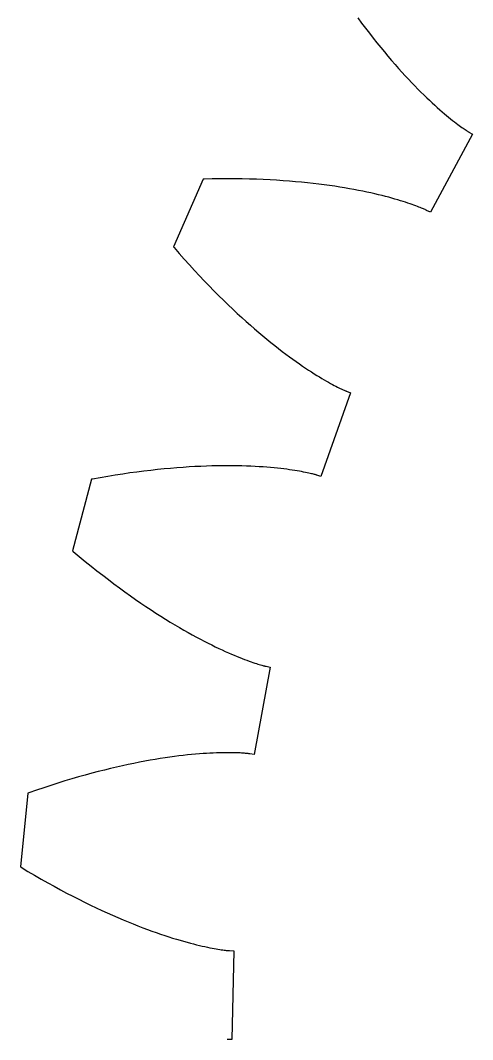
# Model space of a CAD drawing. Header units: metres. Extents: x -42 to 42, y -42 to 42.
# Drawn here: x -41.85 to -32.54, y 0 to 20.97 of the extents above; entities that cross this region are included whole.
import ezdxf

# ---------------------------------------------------------------- set-up
doc = ezdxf.new("R2010")
doc.units = ezdxf.units.M
doc.layers.add('1', color=7, linetype='Continuous')

msp = doc.modelspace()

# ---------------------------------------------------------------- linework, layer by layer
at = {"layer": '1'}
for p, q in [((-34.907887, 21.027853), (-34.827091, 20.918495)), ((-34.827091, 20.918495), (-34.747066, 20.812132)), ((-34.747066, 20.812132), (-34.667854, 20.708744)), ((-34.667854, 20.708744), (-34.589508, 20.608311)), ((-34.589508, 20.608311), (-34.51207, 20.510805)), ((-34.51207, 20.510805), (-34.435577, 20.416204)), ((-34.435577, 20.416204), (-34.360088, 20.324486)), ((-34.360088, 20.324486), (-34.285633, 20.235622)), ((-34.285633, 20.235622), (-34.212269, 20.149591)), ((-34.212269, 20.149591), (-34.14003, 20.066364)), ((-34.14003, 20.066364), (-34.068962, 19.985916)), ((-34.068962, 19.985916), (-33.999107, 19.90822)), ((-33.999107, 19.90822), (-33.930511, 19.833248)), ((-33.930511, 19.833248), (-33.863216, 19.760975)), ((-33.863216, 19.760975), (-33.79726, 19.691366)), ((-33.79726, 19.691366), (-33.732689, 19.624397)), ((-33.732689, 19.624397), (-33.669537, 19.56004)), ((-33.669537, 19.56004), (-33.607849, 19.498257)), ((-33.607849, 19.498257), (-33.547665, 19.439026)), ((-33.547665, 19.439026), (-33.489021, 19.382311)), ((-33.489021, 19.382311), (-33.431969, 19.328083)), ((-33.431969, 19.328083), (-33.376526, 19.276308)), ((-33.376526, 19.276308), (-33.322746, 19.226954)), ((-33.322746, 19.226954), (-33.270668, 19.179989)), ((-33.270668, 19.179989), (-33.220322, 19.135378)), ((-33.220322, 19.135378), (-33.171745, 19.093086)), ((-33.171745, 19.093086), (-33.124981, 19.053082)), ((-33.124981, 19.053082), (-33.080055, 19.015329)), ((-33.080055, 19.015329), (-33.037014, 18.979792)), ((-33.037014, 18.979792), (-32.995888, 18.946434)), ((-32.995888, 18.946434), (-32.956707, 18.91522)), ((-32.956707, 18.91522), (-32.91951, 18.886114)), ((-32.91951, 18.886114), (-32.884331, 18.859076)), ((-32.884331, 18.859076), (-32.851204, 18.834072)), ((-32.851204, 18.834072), (-32.820156, 18.811062)), ((-32.820156, 18.811062), (-32.791225, 18.790007)), ((-32.791225, 18.790007), (-32.764442, 18.77087)), ((-32.764442, 18.77087), (-32.739838, 18.753613)), ((-32.739838, 18.753613), (-32.717434, 18.73819)), ((-32.717434, 18.73819), (-32.697277, 18.724569)), ((-32.697277, 18.724569), (-32.679386, 18.712704)), ((-32.679386, 18.712704), (-32.663792, 18.702559)), ((-32.663792, 18.702559), (-32.650517, 18.694088)), ((-32.650517, 18.694088), (-32.639599, 18.687252)), ((-32.639599, 18.687252), (-32.631062, 18.682009)), ((-32.631062, 18.682009), (-32.624935, 18.678318)), ((-32.624935, 18.678318), (-32.619999, 18.675415)), ((-32.619999, 18.675415), (-32.543884, 18.63184)), ((-32.543884, 18.63184), (-33.412746, 17.024643)), ((-38.085468, 17.705845), (-38.701714, 16.314939)), ((-38.064251, 17.706493), (-38.085468, 17.705845)), ((-37.902561, 17.710024), (-38.064251, 17.706493)), ((-37.743706, 17.712105), (-37.902561, 17.710024)), ((-37.587704, 17.712788), (-37.743706, 17.712105)), ((-37.434566, 17.712122), (-37.587704, 17.712788)), ((-37.284298, 17.710157), (-37.434566, 17.712122)), ((-37.136917, 17.706942), (-37.284298, 17.710157)), ((-36.992428, 17.70253), (-37.136917, 17.706942)), ((-36.850849, 17.69697), (-36.992428, 17.70253)), ((-36.712177, 17.690311), (-36.850849, 17.69697)), ((-36.576431, 17.682606), (-36.712177, 17.690311)), ((-36.443611, 17.673901), (-36.576431, 17.682606)), ((-36.313725, 17.664251), (-36.443611, 17.673901)), ((-36.186783, 17.653706), (-36.313725, 17.664251)), ((-36.06279, 17.642315), (-36.186783, 17.653706)), ((-35.941746, 17.630127), (-36.06279, 17.642315)), ((-35.823662, 17.617197), (-35.941746, 17.630127)), ((-35.708534, 17.603573), (-35.823662, 17.617197)), ((-35.596371, 17.589306), (-35.708534, 17.603573)), ((-35.487171, 17.574448), (-35.596371, 17.589306)), ((-35.380939, 17.559046), (-35.487171, 17.574448)), ((-35.277676, 17.543154), (-35.380939, 17.559046)), ((-35.17738, 17.526823), (-35.277676, 17.543154)), ((-35.080051, 17.510101), (-35.17738, 17.526823)), ((-34.985691, 17.49304), (-35.080051, 17.510101)), ((-34.894291, 17.475689), (-34.985691, 17.49304)), ((-34.805855, 17.458099), (-34.894291, 17.475689)), ((-34.720379, 17.440323), (-34.805855, 17.458099)), ((-34.637859, 17.422409), (-34.720379, 17.440323)), ((-34.558289, 17.404406), (-34.637859, 17.422409)), ((-34.48167, 17.386366), (-34.558289, 17.404406)), ((-34.407986, 17.368338), (-34.48167, 17.386366)), ((-34.337238, 17.350372), (-34.407986, 17.368338)), ((-34.269421, 17.33252), (-34.337238, 17.350372)), ((-34.204521, 17.314829), (-34.269421, 17.33252)), ((-34.142532, 17.297348), (-34.204521, 17.314829)), ((-34.083447, 17.280128), (-34.142532, 17.297348)), ((-34.027256, 17.26322), (-34.083447, 17.280128)), ((-33.973949, 17.246668), (-34.027256, 17.26322)), ((-33.923515, 17.230528), (-33.973949, 17.246668)), ((-33.875938, 17.214842), (-33.923515, 17.230528)), ((-33.831215, 17.199661), (-33.875938, 17.214842)), ((-33.789326, 17.185036), (-33.831215, 17.199661)), ((-33.750263, 17.171013), (-33.789326, 17.185036)), ((-33.714005, 17.157639), (-33.750263, 17.171013)), ((-33.680546, 17.144964), (-33.714005, 17.157639)), ((-33.649864, 17.133034), (-33.680546, 17.144964)), ((-33.621948, 17.121901), (-33.649864, 17.133034)), ((-33.596775, 17.111605), (-33.621948, 17.121901)), ((-33.574341, 17.102198), (-33.596775, 17.111605)), ((-33.554615, 17.093725), (-33.574341, 17.102198)), ((-33.537586, 17.086235), (-33.554615, 17.093725)), ((-33.523228, 17.079769), (-33.537586, 17.086235)), ((-33.511528, 17.074377), (-33.523228, 17.079769)), ((-33.502468, 17.070107), (-33.511528, 17.074377)), ((-33.496021, 17.066999), (-33.502468, 17.070107)), ((-33.490891, 17.064461), (-33.496021, 17.066999)), ((-33.412746, 17.024643), (-33.490891, 17.064461)), ((-38.701714, 16.314939), (-38.687939, 16.298786)), ((-38.687939, 16.298786), (-38.581928, 16.176649)), ((-38.581928, 16.176649), (-38.476746, 16.057587)), ((-38.476746, 16.057587), (-38.372444, 15.941575)), ((-38.372444, 15.941575), (-38.26907, 15.828591)), ((-38.26907, 15.828591), (-38.16666, 15.718608)), ((-38.16666, 15.718608), (-38.065262, 15.6116)), ((-38.065262, 15.6116), (-37.964924, 15.507543)), ((-37.964924, 15.507543), (-37.865688, 15.406407)), ((-37.865688, 15.406407), (-37.767593, 15.308167)), ((-37.767593, 15.308167), (-37.670689, 15.212794)), ((-37.670689, 15.212794), (-37.575008, 15.120261)), ((-37.575008, 15.120261), (-37.480598, 15.030538)), ((-37.480598, 15.030538), (-37.387505, 14.943596)), ((-37.387505, 14.943596), (-37.295765, 14.859406)), ((-37.295765, 14.859406), (-37.205418, 14.777935)), ((-37.205418, 14.777935), (-37.116508, 14.699155)), ((-37.116508, 14.699155), (-37.029072, 14.623033)), ((-37.029072, 14.623033), (-36.94315, 14.549538)), ((-36.94315, 14.549538), (-36.85878, 14.478637)), ((-36.85878, 14.478637), (-36.776005, 14.410295)), ((-36.776005, 14.410295), (-36.694855, 14.344483)), ((-36.694855, 14.344483), (-36.615376, 14.281166)), ((-36.615376, 14.281166), (-36.537605, 14.220308)), ((-36.537605, 14.220308), (-36.461571, 14.161876)), ((-36.461571, 14.161876), (-36.387318, 14.105833)), ((-36.387318, 14.105833), (-36.314877, 14.052145)), ((-36.314877, 14.052145), (-36.244282, 14.000775)), ((-36.244282, 14.000775), (-36.175575, 13.951688)), ((-36.175575, 13.951688), (-36.10878, 13.904844)), ((-36.10878, 13.904844), (-36.043945, 13.86021)), ((-36.043945, 13.86021), (-35.981087, 13.817744)), ((-35.981087, 13.817744), (-35.92025, 13.777411)), ((-35.92025, 13.777411), (-35.861465, 13.739171)), ((-35.861465, 13.739171), (-35.80476, 13.702986)), ((-35.80476, 13.702986), (-35.750168, 13.668814)), ((-35.750168, 13.668814), (-35.697716, 13.636618)), ((-35.697716, 13.636618), (-35.647442, 13.606357)), ((-35.647442, 13.606357), (-35.599369, 13.577991)), ((-35.599369, 13.577991), (-35.553528, 13.551477)), ((-35.553528, 13.551477), (-35.509949, 13.526776)), ((-35.509949, 13.526776), (-35.468658, 13.503847)), ((-35.468658, 13.503847), (-35.42968, 13.482645)), ((-35.42968, 13.482645), (-35.393051, 13.463132)), ((-35.393051, 13.463132), (-35.358788, 13.445261)), ((-35.358788, 13.445261), (-35.326916, 13.428992)), ((-35.326916, 13.428992), (-35.29747, 13.41428)), ((-35.05788, 13.311464), (-35.664619, 11.588138)), ((-35.29747, 13.41428), (-35.27047, 13.401084)), ((-35.27047, 13.401084), (-35.24593, 13.389357)), ((-35.24593, 13.389357), (-35.223888, 13.379056)), ((-35.223888, 13.379056), (-35.204361, 13.370137)), ((-35.204361, 13.370137), (-35.18737, 13.362556)), ((-35.18737, 13.362556), (-35.172935, 13.356265)), ((-35.172935, 13.356265), (-35.161083, 13.351221)), ((-35.161083, 13.351221), (-35.151833, 13.347379)), ((-35.151833, 13.347379), (-35.145203, 13.344692)), ((-35.145203, 13.344692), (-35.139874, 13.342597)), ((-35.139874, 13.342597), (-35.05788, 13.311464)), ((-38.759735, 11.755271), (-38.892284, 11.74309)), ((-38.62994, 11.766057), (-38.759735, 11.755271)), ((-38.502914, 11.775499), (-38.62994, 11.766057)), ((-38.378666, 11.783646), (-38.502914, 11.775499)), ((-38.257202, 11.790545), (-38.378666, 11.783646)), ((-38.13855, 11.796247), (-38.257202, 11.790545)), ((-38.022709, 11.800799), (-38.13855, 11.796247)), ((-37.909695, 11.804255), (-38.022709, 11.800799)), ((-37.799519, 11.806661), (-37.909695, 11.804255)), ((-37.692181, 11.808067), (-37.799519, 11.806661)), ((-37.587704, 11.808525), (-37.692181, 11.808067)), ((-37.486088, 11.808084), (-37.587704, 11.808525)), ((-37.387341, 11.806794), (-37.486088, 11.808084)), ((-37.291473, 11.804704), (-37.387341, 11.806794)), ((-37.198486, 11.801865), (-37.291473, 11.804704)), ((-37.108387, 11.798327), (-37.198486, 11.801865)), ((-37.021183, 11.79414), (-37.108387, 11.798327)), ((-36.936878, 11.789355), (-37.021183, 11.79414)), ((-36.855469, 11.784021), (-36.936878, 11.789355)), ((-36.77697, 11.778191), (-36.855469, 11.784021)), ((-36.701374, 11.771911), (-36.77697, 11.778191)), ((-36.628685, 11.765234), (-36.701374, 11.771911)), ((-36.55891, 11.75821), (-36.628685, 11.765234)), ((-36.492043, 11.750889), (-36.55891, 11.75821)), ((-36.428085, 11.743321), (-36.492043, 11.750889)), ((-40.206375, 11.562718), (-40.365524, 11.533937)), ((-40.049805, 11.589624), (-40.206375, 11.562718)), ((-39.895828, 11.614702), (-40.049805, 11.589624)), ((-39.744469, 11.638001), (-39.895828, 11.614702)), ((-39.595745, 11.659567), (-39.744469, 11.638001)), ((-39.449677, 11.679448), (-39.595745, 11.659567)), ((-39.306278, 11.697693), (-39.449677, 11.679448)), ((-39.165569, 11.71435), (-39.306278, 11.697693)), ((-39.027565, 11.729465), (-39.165569, 11.71435)), ((-38.892284, 11.74309), (-39.027565, 11.729465)), ((-36.367031, 11.735557), (-36.428085, 11.743321)), ((-36.308887, 11.727646), (-36.367031, 11.735557)), ((-36.253647, 11.719638), (-36.308887, 11.727646)), ((-36.201309, 11.711585), (-36.253647, 11.719638)), ((-36.151867, 11.703534), (-36.201309, 11.711585)), ((-36.105316, 11.695538), (-36.151867, 11.703534)), ((-36.061657, 11.687644), (-36.105316, 11.695538)), ((-36.020878, 11.679905), (-36.061657, 11.687644)), ((-35.982979, 11.672368), (-36.020878, 11.679905)), ((-35.947945, 11.665083), (-35.982979, 11.672368)), ((-35.915775, 11.658101), (-35.947945, 11.665083)), ((-35.886463, 11.65147), (-35.915775, 11.658101)), ((-35.859989, 11.645239), (-35.886463, 11.65147)), ((-35.836357, 11.639459), (-35.859989, 11.645239)), ((-35.815548, 11.634175), (-35.836357, 11.639459)), ((-35.797558, 11.629441), (-35.815548, 11.634175)), ((-35.782364, 11.625301), (-35.797558, 11.629441)), ((-35.769966, 11.621807), (-35.782364, 11.625301)), ((-35.760349, 11.619005), (-35.769966, 11.621807)), ((-35.753498, 11.616945), (-35.760349, 11.619005)), ((-35.748032, 11.615239), (-35.753498, 11.616945)), ((-35.664619, 11.588138), (-35.748032, 11.615239)), ((-40.386379, 11.529976), (-40.777451, 10.059794)), ((-40.365524, 11.533937), (-40.386379, 11.529976)), ((-40.777451, 10.059794), (-40.761318, 10.045995)), ((-40.761318, 10.045995), (-40.637505, 9.941946)), ((-40.637505, 9.941946), (-40.514996, 9.840803)), ((-40.514996, 9.840803), (-40.393829, 9.742537)), ((-40.393829, 9.742537), (-40.274052, 9.647115)), ((-40.274052, 9.647115), (-40.155697, 9.554506)), ((-40.155697, 9.554506), (-40.038811, 9.464678)), ((-40.038811, 9.464678), (-39.923428, 9.377597)), ((-39.923428, 9.377597), (-39.809593, 9.293231)), ((-39.809593, 9.293231), (-39.697338, 9.211546)), ((-39.697338, 9.211546), (-39.586704, 9.132507)), ((-39.586704, 9.132507), (-39.47773, 9.05608)), ((-39.47773, 9.05608), (-39.370445, 8.98223)), ((-39.370445, 8.98223), (-39.264896, 8.910922)), ((-39.264896, 8.910922), (-39.161118, 8.842119)), ((-39.161118, 8.842119), (-39.059135, 8.775785)), ((-39.059135, 8.775785), (-38.959, 8.711884)), ((-38.959, 8.711884), (-38.860729, 8.650377)), ((-38.860729, 8.650377), (-38.76437, 8.591228)), ((-38.76437, 8.591228), (-38.669949, 8.534398)), ((-38.669949, 8.534398), (-38.577499, 8.479848)), ((-38.577499, 8.479848), (-38.487053, 8.42754)), ((-38.487053, 8.42754), (-38.398647, 8.377436)), ((-38.398647, 8.377436), (-38.312313, 8.329494)), ((-38.312313, 8.329494), (-38.228077, 8.283674)), ((-38.228077, 8.283674), (-38.145966, 8.239938)), ((-38.145966, 8.239938), (-38.066021, 8.198243)), ((-38.066021, 8.198243), (-37.988258, 8.158548)), ((-37.988258, 8.158548), (-37.91272, 8.120813)), ((-37.91272, 8.120813), (-37.83942, 8.084996)), ((-37.83942, 8.084996), (-37.768398, 8.051054)), ((-37.768398, 8.051054), (-37.699673, 8.018944)), ((-37.699673, 8.018944), (-37.633274, 7.988624)), ((-37.633274, 7.988624), (-37.569229, 7.960051)), ((-37.569229, 7.960051), (-37.507565, 7.933181)), ((-37.507565, 7.933181), (-37.448296, 7.907971)), ((-37.448296, 7.907971), (-37.391457, 7.884376)), ((-37.391457, 7.884376), (-37.337067, 7.862353)), ((-37.337067, 7.862353), (-37.285149, 7.841856)), ((-37.285149, 7.841856), (-37.235725, 7.82284)), ((-37.235725, 7.82284), (-37.188816, 7.805261)), ((-37.188816, 7.805261), (-37.144447, 7.789073)), ((-37.144447, 7.789073), (-37.102634, 7.77423)), ((-37.102634, 7.77423), (-37.0634, 7.760686)), ((-37.0634, 7.760686), (-37.026764, 7.748396)), ((-36.708633, 7.663319), (-37.038315, 5.866292)), ((-37.026764, 7.748396), (-36.992744, 7.737312)), ((-36.992744, 7.737312), (-36.961353, 7.727388)), ((-36.961353, 7.727388), (-36.932621, 7.718579)), ((-36.932621, 7.718579), (-36.906551, 7.710834)), ((-36.906551, 7.710834), (-36.883171, 7.704109)), ((-36.883171, 7.704109), (-36.862488, 7.698354)), ((-36.862488, 7.698354), (-36.844521, 7.693524)), ((-36.844521, 7.693524), (-36.829281, 7.689569)), ((-36.829281, 7.689569), (-36.816784, 7.686441)), ((-36.816784, 7.686441), (-36.807045, 7.684093)), ((-36.807045, 7.684093), (-36.800076, 7.682477)), ((-36.800076, 7.682477), (-36.794483, 7.681242)), ((-36.794483, 7.681242), (-36.708633, 7.663319)), ((-38.245144, 5.873475), (-38.326382, 5.866008)), ((-38.166702, 5.879996), (-38.245144, 5.873475)), ((-38.091053, 5.885619), (-38.166702, 5.879996)), ((-38.018215, 5.890395), (-38.091053, 5.885619)), ((-37.9482, 5.894373), (-38.018215, 5.890395)), ((-37.881008, 5.897603), (-37.9482, 5.894373)), ((-37.816654, 5.900133), (-37.881008, 5.897603)), ((-37.755138, 5.902015), (-37.816654, 5.900133)), ((-37.696472, 5.903297), (-37.755138, 5.902015)), ((-37.640659, 5.904029), (-37.696472, 5.903297)), ((-37.587708, 5.904263), (-37.640659, 5.904029)), ((-37.537613, 5.904046), (-37.587708, 5.904263)), ((-37.490387, 5.90343), (-37.537613, 5.904046)), ((-37.446026, 5.902464), (-37.490387, 5.90343)), ((-37.404541, 5.901199), (-37.446026, 5.902464)), ((-37.365929, 5.899683), (-37.404541, 5.901199)), ((-37.330189, 5.897969), (-37.365929, 5.899683)), ((-37.297321, 5.896105), (-37.330189, 5.897969)), ((-37.267334, 5.894142), (-37.297321, 5.896105)), ((-37.240211, 5.892128), (-37.267334, 5.894142)), ((-37.215965, 5.890115), (-37.240211, 5.892128)), ((-37.194588, 5.888153), (-37.215965, 5.890115)), ((-37.176075, 5.886291), (-37.194588, 5.888153)), ((-37.160423, 5.884579), (-37.176075, 5.886291)), ((-37.147633, 5.883067), (-37.160423, 5.884579)), ((-37.137691, 5.881805), (-37.147633, 5.883067)), ((-37.130604, 5.880842), (-37.137691, 5.881805)), ((-37.124939, 5.880012), (-37.130604, 5.880842)), ((-37.038315, 5.866292), (-37.124939, 5.880012)), ((-39.514339, 5.684831), (-39.630642, 5.660637)), ((-39.400639, 5.707449), (-39.514339, 5.684831)), ((-39.289555, 5.728541), (-39.400639, 5.707449)), ((-39.18111, 5.748154), (-39.289555, 5.728541)), ((-39.075317, 5.766334), (-39.18111, 5.748154)), ((-38.972195, 5.78313), (-39.075317, 5.766334)), ((-38.871761, 5.798591), (-38.972195, 5.78313)), ((-38.774033, 5.812764), (-38.871761, 5.798591)), ((-38.679016, 5.825696), (-38.774033, 5.812764)), ((-38.586727, 5.837439), (-38.679016, 5.825696)), ((-38.497189, 5.848039), (-38.586727, 5.837439)), ((-38.4104, 5.857545), (-38.497189, 5.848039)), ((-38.326382, 5.866008), (-38.4104, 5.857545)), ((-40.381966, 5.479799), (-40.515903, 5.443281)), ((-40.250477, 5.514419), (-40.381966, 5.479799)), ((-40.121468, 5.547184), (-40.250477, 5.514419)), ((-39.994961, 5.578143), (-40.121468, 5.547184)), ((-39.870972, 5.607341), (-39.994961, 5.578143)), ((-39.749527, 5.634823), (-39.870972, 5.607341)), ((-39.630642, 5.660637), (-39.749527, 5.634823)), ((-41.075733, 5.277313), (-41.221584, 5.230623)), ((-40.932213, 5.321878), (-41.075733, 5.277313)), ((-40.791054, 5.364365), (-40.932213, 5.321878)), ((-40.652275, 5.404818), (-40.791054, 5.364365)), ((-40.515903, 5.443281), (-40.652275, 5.404818)), ((-41.692841, 5.070201), (-41.84911, 3.556943)), ((-41.672863, 5.077376), (-41.692841, 5.070201)), ((-41.520176, 5.130699), (-41.672863, 5.077376)), ((-41.36974, 5.181767), (-41.520176, 5.130699)), ((-41.221584, 5.230623), (-41.36974, 5.181767)), ((-41.84911, 3.556943), (-41.831017, 3.545836)), ((-41.831017, 3.545836), (-41.692451, 3.462437)), ((-41.692451, 3.462437), (-41.555626, 3.381705)), ((-41.555626, 3.381705), (-41.420578, 3.303602)), ((-41.420578, 3.303602), (-41.28735, 3.228093)), ((-41.28735, 3.228093), (-41.155968, 3.155139)), ((-41.155968, 3.155139), (-41.026466, 3.084701)), ((-41.026466, 3.084701), (-40.898884, 3.016742)), ((-40.898884, 3.016742), (-40.773251, 2.951223)), ((-40.773251, 2.951223), (-40.649601, 2.888104)), ((-40.649601, 2.888104), (-40.527966, 2.827345)), ((-40.527966, 2.827345), (-40.408375, 2.768907)), ((-40.408375, 2.768907), (-40.290859, 2.712749)), ((-40.290859, 2.712749), (-40.175457, 2.65883)), ((-40.175457, 2.65883), (-40.062191, 2.60711)), ((-40.062191, 2.60711), (-39.951088, 2.557545)), ((-39.951088, 2.557545), (-39.842186, 2.510096)), ((-39.842186, 2.510096), (-39.735504, 2.464719)), ((-39.735504, 2.464719), (-39.631077, 2.421372)), ((-39.631077, 2.421372), (-39.528927, 2.380012)), ((-39.528927, 2.380012), (-39.429085, 2.340596)), ((-39.429085, 2.340596), (-39.33157, 2.303081)), ((-39.33157, 2.303081), (-39.236416, 2.267423)), ((-39.236416, 2.267423), (-39.143642, 2.233577)), ((-39.143642, 2.233577), (-39.053276, 2.2015)), ((-39.053276, 2.2015), (-38.965336, 2.171146)), ((-38.965336, 2.171146), (-38.879848, 2.142471)), ((-38.879848, 2.142471), (-38.796837, 2.11543)), ((-38.796837, 2.11543), (-38.716324, 2.089977)), ((-38.716324, 2.089977), (-38.638325, 2.066067)), ((-38.638325, 2.066067), (-38.562866, 2.043653)), ((-38.562866, 2.043653), (-38.489964, 2.022689)), ((-38.489964, 2.022689), (-38.41964, 2.003129)), ((-38.41964, 2.003129), (-38.351917, 1.984927)), ((-38.351917, 1.984927), (-38.286804, 1.968035)), ((-38.286804, 1.968035), (-38.224323, 1.952406)), ((-38.224323, 1.952406), (-38.164494, 1.937994)), ((-38.164494, 1.937994), (-38.107327, 1.92475)), ((-38.107327, 1.92475), (-38.052841, 1.912627)), ((-38.052841, 1.912627), (-38.001053, 1.901577)), ((-38.001053, 1.901577), (-37.951969, 1.891552)), ((-37.951969, 1.891552), (-37.905613, 1.882504)), ((-37.905613, 1.882504), (-37.861996, 1.874385)), ((-37.861996, 1.874385), (-37.821125, 1.867146)), ((-37.821125, 1.867146), (-37.783016, 1.860738)), ((-37.783016, 1.860738), (-37.747681, 1.855113)), ((-37.747681, 1.855113), (-37.715126, 1.850222)), ((-37.715126, 1.850222), (-37.685371, 1.846015)), ((-37.685371, 1.846015), (-37.658409, 1.842444)), ((-37.658409, 1.842444), (-37.634266, 1.839459)), ((-37.634266, 1.839459), (-37.612934, 1.837011)), ((-37.612934, 1.837011), (-37.594437, 1.835051)), ((-37.594437, 1.835051), (-37.578762, 1.833528)), ((-37.578762, 1.833528), (-37.565933, 1.832394)), ((-37.565933, 1.832394), (-37.555946, 1.831599)), ((-37.555946, 1.831599), (-37.548809, 1.831092)), ((-37.548809, 1.831092), (-37.543095, 1.830747)), ((-37.543095, 1.830747), (-37.455494, 1.826475)), ((-37.455494, 1.826475), (-37.5, 0)), ((-37.587704, 0), (-37.59343, -0.000067)), ((-37.5, 0), (-37.587704, 0))]:
    msp.add_line(p, q, dxfattribs=at)

doc.saveas('drawing.dxf')
